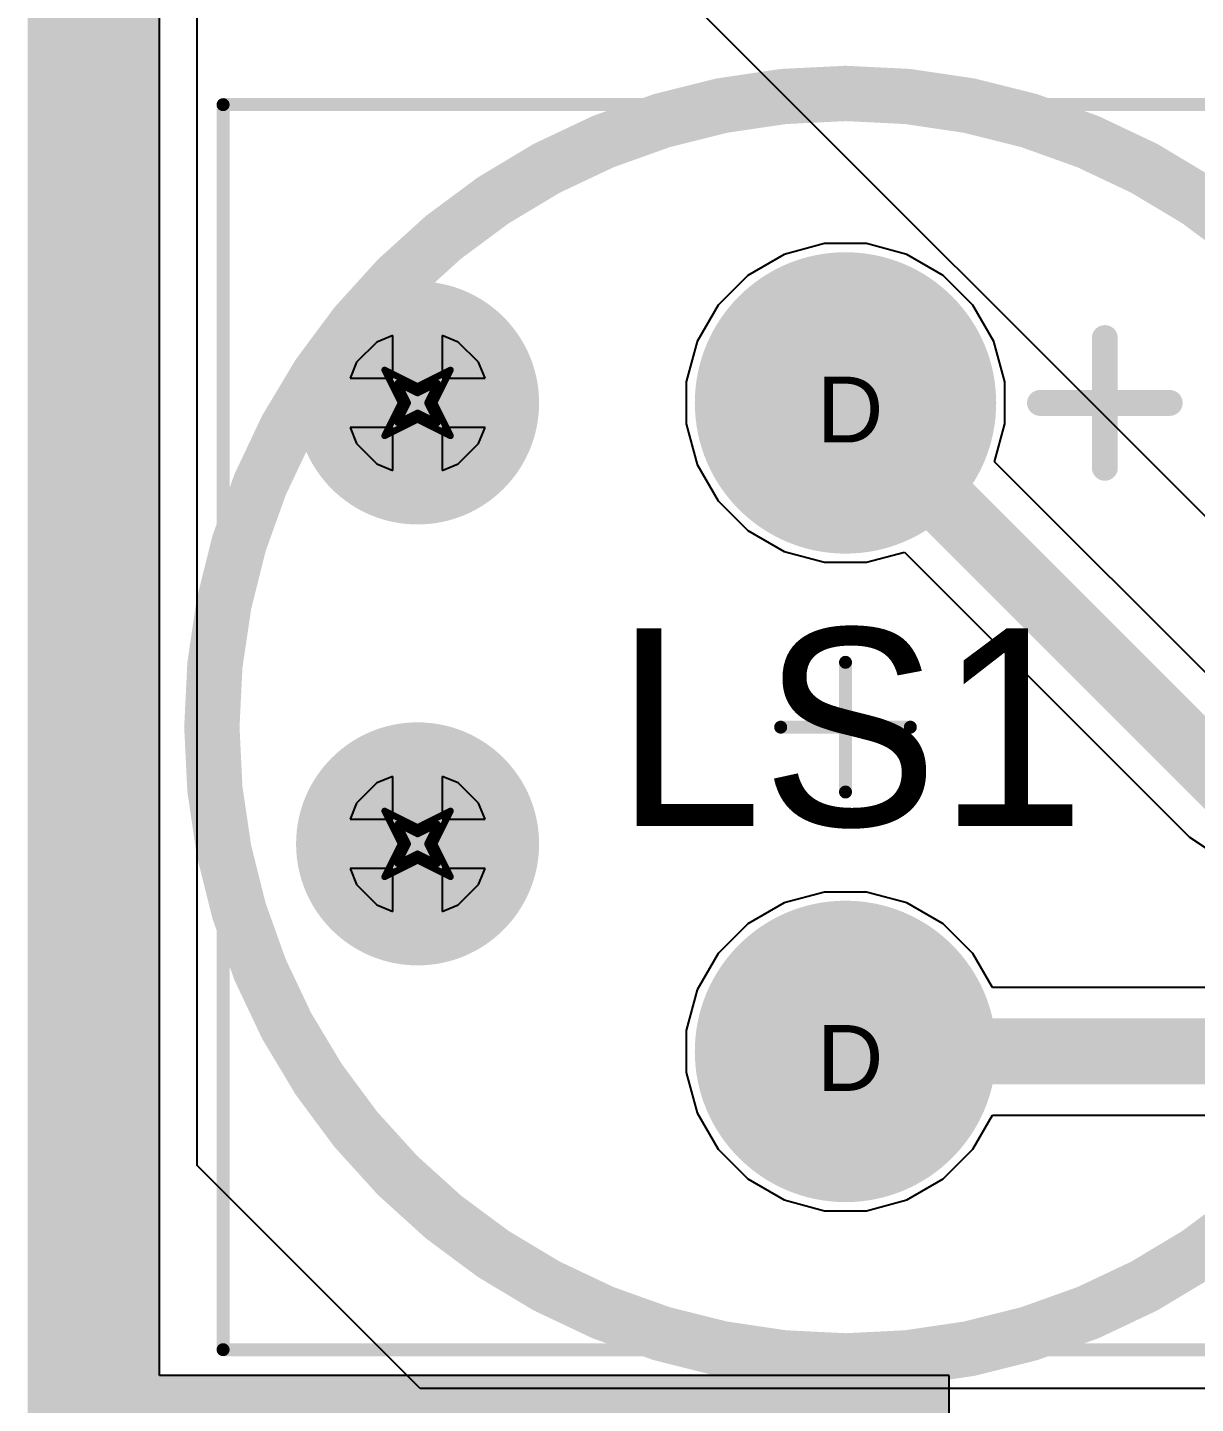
# Model space of a CAD drawing. Header units: millimetres. Extents: x -0.2 to 11.1, y -5.4 to 4.7.
# Drawn here: x -0.02 to 0.3346, y 0.9758 to 1.3935 of the extents above; entities that cross this region are included whole.
import ezdxf

# ---------------------------------------------------------------- set-up
doc = ezdxf.new("R2010")
doc.units = ezdxf.units.MM
doc.header["$MEASUREMENT"] = 0
for name, color, linetype in [('BottomLayer', 5, 'Continuous'), ('BottomSolder', 6, 'Continuous'), ('DrillDrawing', 1, 'Continuous'), ('InternalPlane1', 76, 'Continuous'), ('InternalPlane2', 16, 'Continuous'), ('KeepOutLayer', 6, 'Continuous'), ('Mechanical1', 6, 'Continuous'), ('Mechanical13', 56, 'Continuous'), ('Mechanical3', 76, 'Continuous'), ('Mechanical5', 56, 'Continuous'), ('MultiLayer', 9, 'Continuous'), ('PadHoleLayer', 156, 'Continuous'), ('TopLayer', 1, 'Continuous'), ('TopOverlay', 2, 'Continuous'), ('TopSolder', 216, 'Continuous'), ('ViaHoleLayer', 16, 'Continuous')]:
    doc.layers.add(name, color=color, linetype=linetype)
doc.styles.add('Arial', font='arial.ttf', dxfattribs={"height": 0.2})

# ---------------------------------------------------------------- blocks, each defined once
blk = doc.blocks.new('CMI_9605IC_0580T_62')
at = {"layer": 'BottomLayer'}
h = blk.add_hatch(color=5, dxfattribs=at)
edge = h.paths.add_edge_path()
edge.add_arc((0, 0.09843), 0.03937, 0, 360)
h = blk.add_hatch(color=5, dxfattribs=at)
edge = h.paths.add_edge_path()
edge.add_arc((0, -0.09843), 0.03937, 0, 360)
at = {"layer": 'BottomSolder'}
h = blk.add_hatch(color=6, dxfattribs=at)
edge = h.paths.add_edge_path()
edge.add_arc((0, 0.09843), 0.04134, 0, 360)
h = blk.add_hatch(color=6, dxfattribs=at)
edge = h.paths.add_edge_path()
edge.add_arc((0, -0.09843), 0.04134, 0, 360)
at = {"layer": 'InternalPlane1'}
h = blk.add_hatch(color=76, dxfattribs=at)
edge = h.paths.add_edge_path()
edge.add_arc((0, 0.09843), 0.04575, 0, 360)
h = blk.add_hatch(color=76, dxfattribs=at)
edge = h.paths.add_edge_path()
edge.add_arc((0, -0.09843), 0.04575, 0, 360)
at = {"layer": 'InternalPlane2'}
h = blk.add_hatch(color=16, dxfattribs=at)
edge = h.paths.add_edge_path()
edge.add_arc((0, 0.09843), 0.04575, 0, 360)
h = blk.add_hatch(color=16, dxfattribs=at)
edge = h.paths.add_edge_path()
edge.add_arc((0, -0.09843), 0.04575, 0, 360)
at = {"layer": 'MultiLayer'}
h = blk.add_hatch(color=9, dxfattribs=at)
edge = h.paths.add_edge_path()
edge.add_arc((0, 0.09843), 0.03937, 0, 360)
h = blk.add_hatch(color=9, dxfattribs=at)
edge = h.paths.add_edge_path()
edge.add_arc((0, -0.09843), 0.03937, 0, 360)
at = {"layer": 'PadHoleLayer'}
h = blk.add_hatch(color=156, dxfattribs=at)
edge = h.paths.add_edge_path()
edge.add_arc((0, 0.09843), 0.01575, 0, 360)
h = blk.add_hatch(color=156, dxfattribs=at)
edge = h.paths.add_edge_path()
edge.add_arc((0, -0.09843), 0.01575, 0, 360)
at = {"layer": 'TopLayer'}
h = blk.add_hatch(color=1, dxfattribs=at)
edge = h.paths.add_edge_path()
edge.add_arc((0, 0.09843), 0.03937, 0, 360)
h = blk.add_hatch(color=1, dxfattribs=at)
edge = h.paths.add_edge_path()
edge.add_arc((0, -0.09843), 0.03937, 0, 360)
at = {"layer": 'TopSolder'}
h = blk.add_hatch(color=216, dxfattribs=at)
edge = h.paths.add_edge_path()
edge.add_arc((0, 0.09843), 0.04134, 0, 360)
h = blk.add_hatch(color=216, dxfattribs=at)
edge = h.paths.add_edge_path()
edge.add_arc((0, -0.09843), 0.04134, 0, 360)
at = {"layer": 'Mechanical1', "const_width": 0.00394}
for points in [[(-0.18898, -0.18898), (-0.18898, 0.18898)], [(-0.18898, 0.18898), (0.18898, 0.18898)], [(0.18898, -0.18898), (0.18898, 0.18898)], [(-0.18898, -0.18898), (0.18898, -0.18898)]]:
    blk.add_lwpolyline(points, dxfattribs=at)
at = {"layer": 'Mechanical1', "const_width": 0.00197}
for points in [[(-0.18996, 0.18898, 1), (-0.18799, 0.18898, 1)], [(-0.18996, 0.18898, 1), (-0.18799, 0.18898, 1)], [(0.18799, 0.18898, 1), (0.18996, 0.18898, 1)], [(0.18799, 0.18898, 1), (0.18996, 0.18898, 1)], [(-0.18996, -0.18898, 1), (-0.18799, -0.18898, 1)], [(-0.18996, -0.18898, 1), (-0.18799, -0.18898, 1)], [(0.18799, -0.18898, 1), (0.18996, -0.18898, 1)], [(0.18799, -0.18898, 1), (0.18996, -0.18898, 1)]]:
    blk.add_lwpolyline(points, format="xyb", close=True, dxfattribs=at)
at = {"layer": 'Mechanical3'}
for points, const_width in [([(0.18898, 0, 1), (-0.18898, 0, 1)], 0.01), ([(-0.00098, 0.01969, 1), (0.00098, 0.01969, 1)], 0.00197), ([(-0.19148, 0, 1), (-0.18648, 0, 1)], 0.005), ([(0.18648, 0, 1), (0.19148, 0, 1)], 0.005), ([(-0.02067, 0, 1), (-0.0187, 0, 1)], 0.00197), ([(0.0187, 0, 1), (0.02067, 0, 1)], 0.00197), ([(-0.00098, -0.01969, 1), (0.00098, -0.01969, 1)], 0.00197)]:
    blk.add_lwpolyline(points, format="xyb", close=True, dxfattribs=dict(at, const_width=const_width))
at = {"layer": 'Mechanical3', "const_width": 0.00394}
for points in [[(0, -0.01969), (0, 0.01969)], [(-0.01969, 0), (0.01969, 0)]]:
    blk.add_lwpolyline(points, dxfattribs=at)
at = {"layer": 'Mechanical5'}
for points, const_width in [([(0.18898, 0, 1), (-0.18898, 0, 1)], 0.01), ([(-0.19148, 0, 1), (-0.18648, 0, 1)], 0.005), ([(0.18648, 0, 1), (0.19148, 0, 1)], 0.005)]:
    blk.add_lwpolyline(points, format="xyb", close=True, dxfattribs=dict(at, const_width=const_width))
at = {"layer": 'TopOverlay'}
for points, const_width in [([(0.19685, 0, 1), (-0.19685, 0, 1)], 0.00787), ([(0.07677, 0.11811, 1), (0.08071, 0.11811, 1)], 0.00394), ([(0.05709, 0.09843, 1), (0.06102, 0.09843, 1)], 0.00394), ([(0.09646, 0.09843, 1), (0.10039, 0.09843, 1)], 0.00394), ([(0.07677, 0.07874, 1), (0.08071, 0.07874, 1)], 0.00394), ([(-0.19882, 0, 1), (-0.19488, 0, 1)], 0.00394), ([(0.19488, 0, 1), (0.19882, 0, 1)], 0.00394)]:
    blk.add_lwpolyline(points, format="xyb", close=True, dxfattribs=dict(at, const_width=const_width))
at = {"layer": 'TopOverlay', "const_width": 0.00787}
for points in [[(0.07874, 0.07874), (0.07874, 0.11811)], [(0.05906, 0.09843), (0.09843, 0.09843)]]:
    blk.add_lwpolyline(points, dxfattribs=at)
at = {"layer": 'Mechanical5'}
blk.add_text('LS1', height=0.06, dxfattribs=at).set_placement((-0.06998, -0.02999))

msp = doc.modelspace()

# ---------------------------------------------------------------- hatches: boundary and pattern name
at = {"layer": 'BottomLayer'}
h = msp.add_hatch(color=5, dxfattribs=at)
edge = h.paths.add_edge_path()
edge.add_arc((0.09843, 1.27953), 0.01181, 0, 360)
h = msp.add_hatch(color=5, dxfattribs=at)
edge = h.paths.add_edge_path()
edge.add_arc((0.09843, 1.14567), 0.01181, 0, 360)
at = {"layer": 'InternalPlane1'}
msp.add_hatch(color=76, dxfattribs=at).paths.add_polyline_path([(0, 0.22047), (0.25984, 0.22047), (0.25984, 0.98425), (0, 0.98425)])
at = {"layer": 'InternalPlane2'}
h = msp.add_hatch(color=16, dxfattribs=at)
edge = h.paths.add_edge_path()
edge.add_arc((0.09843, 1.27953), 0.03689, 0, 360)
h = msp.add_hatch(color=16, dxfattribs=at)
edge = h.paths.add_edge_path()
edge.add_arc((0.09843, 1.14567), 0.03689, 0, 360)
msp.add_hatch(color=16, dxfattribs=at).paths.add_polyline_path([(0, 0.22047), (0.25984, 0.22047), (0.25984, 0.98425), (0, 0.98425)])
at = {"layer": 'TopLayer'}
h = msp.add_hatch(color=1, dxfattribs=at)
edge = h.paths.add_edge_path()
edge.add_arc((0.09843, 1.27953), 0.01181, 0, 360)
h = msp.add_hatch(color=1, dxfattribs=at)
edge = h.paths.add_edge_path()
edge.add_arc((0.09843, 1.14567), 0.01181, 0, 360)
at = {"layer": 'ViaHoleLayer'}
h = msp.add_hatch(color=16, dxfattribs=at)
edge = h.paths.add_edge_path()
edge.add_arc((0.09843, 1.27953), 0.00689, 0, 360)
h = msp.add_hatch(color=16, dxfattribs=at)
edge = h.paths.add_edge_path()
edge.add_arc((0.09843, 1.14567), 0.00689, 0, 360)

# ---------------------------------------------------------------- linework, layer by layer
at = {"layer": 'BottomLayer'}
msp.add_line((0.45531, 1.12737), (0.03937, 1.54331), dxfattribs=at)
at = {"layer": 'DrillDrawing', "const_width": 0.002}
for points in [[(0.08843, 1.28953), (0.09843, 1.28453)], [(0.08843, 1.28953), (0.09343, 1.27953)], [(0.09843, 1.28453), (0.10843, 1.28953)], [(0.10343, 1.27953), (0.10843, 1.28953)], [(0.09243, 1.28553), (0.09843, 1.28253)], [(0.09243, 1.28553), (0.09543, 1.27953)], [(0.09843, 1.28253), (0.10443, 1.28553)], [(0.10143, 1.27953), (0.10443, 1.28553)], [(0.08843, 1.26953), (0.09343, 1.27953)], [(0.09243, 1.27353), (0.09543, 1.27953)], [(0.10143, 1.27953), (0.10443, 1.27353)], [(0.10343, 1.27953), (0.10843, 1.26953)], [(0.08843, 1.26953), (0.09843, 1.27453)], [(0.09243, 1.27353), (0.09843, 1.27653)], [(0.09843, 1.27653), (0.10443, 1.27353)], [(0.09843, 1.27453), (0.10843, 1.26953)], [(0.08843, 1.15567), (0.09843, 1.15067)], [(0.08843, 1.15567), (0.09343, 1.14567)], [(0.09843, 1.15067), (0.10843, 1.15567)], [(0.10343, 1.14567), (0.10843, 1.15567)], [(0.09243, 1.15167), (0.09843, 1.14867)], [(0.09243, 1.15167), (0.09543, 1.14567)], [(0.09843, 1.14867), (0.10443, 1.15167)], [(0.10143, 1.14567), (0.10443, 1.15167)], [(0.08843, 1.13567), (0.09343, 1.14567)], [(0.09243, 1.13967), (0.09543, 1.14567)], [(0.10143, 1.14567), (0.10443, 1.13967)], [(0.10343, 1.14567), (0.10843, 1.13567)], [(0.08843, 1.13567), (0.09843, 1.14067)], [(0.09243, 1.13967), (0.09843, 1.14267)], [(0.09843, 1.14267), (0.10443, 1.13967)], [(0.09843, 1.14067), (0.10843, 1.13567)]]:
    msp.add_lwpolyline(points, dxfattribs=at)
at = {"layer": 'DrillDrawing', "const_width": 0.001}
for points in [[(0.08793, 1.28953, 1), (0.08893, 1.28953, 1)], [(0.08793, 1.28953, 1), (0.08893, 1.28953, 1)], [(0.10793, 1.28953, 1), (0.10893, 1.28953, 1)], [(0.10793, 1.28953, 1), (0.10893, 1.28953, 1)], [(0.09193, 1.28553, 1), (0.09293, 1.28553, 1)], [(0.09193, 1.28553, 1), (0.09293, 1.28553, 1)], [(0.09793, 1.28453, 1), (0.09893, 1.28453, 1)], [(0.09793, 1.28453, 1), (0.09893, 1.28453, 1)], [(0.09793, 1.28253, 1), (0.09893, 1.28253, 1)], [(0.09793, 1.28253, 1), (0.09893, 1.28253, 1)], [(0.10393, 1.28553, 1), (0.10493, 1.28553, 1)], [(0.10393, 1.28553, 1), (0.10493, 1.28553, 1)], [(0.09293, 1.27953, 1), (0.09393, 1.27953, 1)], [(0.09293, 1.27953, 1), (0.09393, 1.27953, 1)], [(0.09493, 1.27953, 1), (0.09593, 1.27953, 1)], [(0.09493, 1.27953, 1), (0.09593, 1.27953, 1)], [(0.10093, 1.27953, 1), (0.10193, 1.27953, 1)], [(0.10093, 1.27953, 1), (0.10193, 1.27953, 1)], [(0.10293, 1.27953, 1), (0.10393, 1.27953, 1)], [(0.10293, 1.27953, 1), (0.10393, 1.27953, 1)], [(0.09193, 1.27353, 1), (0.09293, 1.27353, 1)], [(0.09193, 1.27353, 1), (0.09293, 1.27353, 1)], [(0.09793, 1.27653, 1), (0.09893, 1.27653, 1)], [(0.09793, 1.27653, 1), (0.09893, 1.27653, 1)], [(0.09793, 1.27453, 1), (0.09893, 1.27453, 1)], [(0.09793, 1.27453, 1), (0.09893, 1.27453, 1)], [(0.10393, 1.27353, 1), (0.10493, 1.27353, 1)], [(0.10393, 1.27353, 1), (0.10493, 1.27353, 1)], [(0.08793, 1.26953, 1), (0.08893, 1.26953, 1)], [(0.08793, 1.26953, 1), (0.08893, 1.26953, 1)], [(0.10793, 1.26953, 1), (0.10893, 1.26953, 1)], [(0.10793, 1.26953, 1), (0.10893, 1.26953, 1)], [(0.08793, 1.15567, 1), (0.08893, 1.15567, 1)], [(0.08793, 1.15567, 1), (0.08893, 1.15567, 1)], [(0.10793, 1.15567, 1), (0.10893, 1.15567, 1)], [(0.10793, 1.15567, 1), (0.10893, 1.15567, 1)], [(0.09193, 1.15167, 1), (0.09293, 1.15167, 1)], [(0.09193, 1.15167, 1), (0.09293, 1.15167, 1)], [(0.09793, 1.15067, 1), (0.09893, 1.15067, 1)], [(0.09793, 1.15067, 1), (0.09893, 1.15067, 1)], [(0.09793, 1.14867, 1), (0.09893, 1.14867, 1)], [(0.09793, 1.14867, 1), (0.09893, 1.14867, 1)], [(0.10393, 1.15167, 1), (0.10493, 1.15167, 1)], [(0.10393, 1.15167, 1), (0.10493, 1.15167, 1)], [(0.09293, 1.14567, 1), (0.09393, 1.14567, 1)], [(0.09293, 1.14567, 1), (0.09393, 1.14567, 1)], [(0.09493, 1.14567, 1), (0.09593, 1.14567, 1)], [(0.09493, 1.14567, 1), (0.09593, 1.14567, 1)], [(0.10093, 1.14567, 1), (0.10193, 1.14567, 1)], [(0.10093, 1.14567, 1), (0.10193, 1.14567, 1)], [(0.10293, 1.14567, 1), (0.10393, 1.14567, 1)], [(0.10293, 1.14567, 1), (0.10393, 1.14567, 1)], [(0.09193, 1.13967, 1), (0.09293, 1.13967, 1)], [(0.09193, 1.13967, 1), (0.09293, 1.13967, 1)], [(0.09793, 1.14267, 1), (0.09893, 1.14267, 1)], [(0.09793, 1.14267, 1), (0.09893, 1.14267, 1)], [(0.09793, 1.14067, 1), (0.09893, 1.14067, 1)], [(0.09793, 1.14067, 1), (0.09893, 1.14067, 1)], [(0.10393, 1.13967, 1), (0.10493, 1.13967, 1)], [(0.10393, 1.13967, 1), (0.10493, 1.13967, 1)], [(0.08793, 1.13567, 1), (0.08893, 1.13567, 1)], [(0.08793, 1.13567, 1), (0.08893, 1.13567, 1)], [(0.10793, 1.13567, 1), (0.10893, 1.13567, 1)], [(0.10793, 1.13567, 1), (0.10893, 1.13567, 1)]]:
    msp.add_lwpolyline(points, format="xyb", close=True, dxfattribs=at)
at = {"layer": 'InternalPlane1'}
for p, q in [((0.0201, 0.98425), (0.0201, 2.87795)), ((0.25984, 0.98425), (0.0201, 0.98425)), ((0.25984, 0.22047), (0.25984, 0.98425))]:
    msp.add_line(p, q, dxfattribs=at)
at = {"layer": 'InternalPlane1', "const_width": 0.04}
msp.add_lwpolyline([(0, 0), (0, 3.6063)], dxfattribs=at)
at = {"layer": 'InternalPlane1', "const_width": 0.01}
for points in [[(0.08923, 1.3048, -0.176327), (0.10762, 1.3048)], [(0.07316, 1.27033, -0.176327), (0.07316, 1.28872)], [(0.12369, 1.28872, -0.176327), (0.12369, 1.27033)], [(0.10762, 1.25426, -0.176327), (0.08923, 1.25426)], [(0.08923, 1.17094, -0.176327), (0.10762, 1.17094)], [(0.07316, 1.13647, -0.176327), (0.07316, 1.15487)], [(0.12369, 1.15487, -0.176327), (0.12369, 1.13647)], [(0.10762, 1.1204, -0.176327), (0.08923, 1.1204)]]:
    msp.add_lwpolyline(points, format="xyb", dxfattribs=at)
at = {"layer": 'InternalPlane1', "const_width": 0.005}
for points in [[(0.08673, 1.3048, 1), (0.09173, 1.3048, 1)], [(0.10512, 1.3048, 1), (0.11012, 1.3048, 1)], [(0.07066, 1.28872, 1), (0.07566, 1.28872, 1)], [(0.12119, 1.28872, 1), (0.12619, 1.28872, 1)], [(0.07066, 1.27033, 1), (0.07566, 1.27033, 1)], [(0.12119, 1.27033, 1), (0.12619, 1.27033, 1)], [(0.08673, 1.25426, 1), (0.09173, 1.25426, 1)], [(0.10512, 1.25426, 1), (0.11012, 1.25426, 1)], [(0.08673, 1.17094, 1), (0.09173, 1.17094, 1)], [(0.10512, 1.17094, 1), (0.11012, 1.17094, 1)], [(0.07066, 1.15487, 1), (0.07566, 1.15487, 1)], [(0.12119, 1.15487, 1), (0.12619, 1.15487, 1)], [(0.07066, 1.13647, 1), (0.07566, 1.13647, 1)], [(0.12119, 1.13647, 1), (0.12619, 1.13647, 1)], [(0.08673, 1.1204, 1), (0.09173, 1.1204, 1)], [(0.10512, 1.1204, 1), (0.11012, 1.1204, 1)]]:
    msp.add_lwpolyline(points, format="xyb", close=True, dxfattribs=at)
at = {"layer": 'InternalPlane2'}
for p, q in [((0.0201, 0.98425), (0.0201, 2.87795)), ((0.25984, 0.98425), (0.0201, 0.98425)), ((0.25984, 0.22047), (0.25984, 0.98425))]:
    msp.add_line(p, q, dxfattribs=at)
at = {"layer": 'InternalPlane2', "const_width": 0.04}
msp.add_lwpolyline([(0, 0), (0, 3.6063)], dxfattribs=at)
at = {"layer": 'KeepOutLayer', "const_width": 0.01}
msp.add_lwpolyline([(0, 0), (0, 3.6063)], dxfattribs=at)
at = {"layer": 'Mechanical13', "const_width": 0.016}
msp.add_lwpolyline([(-0.00787, 0.94882), (-0.00787, 3.61417)], dxfattribs=at)
at = {"layer": 'TopLayer'}
for p, q in [((0.0315, 1.04806), (0.0315, 2.81021)), ((0.20968, 1.3246), (0.19865, 1.31823)), ((0.22198, 1.3279), (0.20968, 1.3246)), ((0.23471, 1.3279), (0.22198, 1.3279)), ((0.24702, 1.3246), (0.23471, 1.3279)), ((0.25805, 1.31823), (0.24702, 1.3246)), ((0.19865, 1.31823), (0.18964, 1.30923)), ((0.26705, 1.30923), (0.25805, 1.31823)), ((0.18964, 1.30923), (0.18327, 1.2982)), ((0.27342, 1.2982), (0.26705, 1.30923)), ((0.09093, 1.30003), (0.08607, 1.29802)), ((0.09093, 1.28703), (0.09093, 1.30003)), ((0.11078, 1.29802), (0.10593, 1.30003)), ((0.10593, 1.30003), (0.10593, 1.28703)), ((0.08607, 1.29802), (0.07993, 1.29188)), ((0.11692, 1.29188), (0.11078, 1.29802)), ((0.18327, 1.2982), (0.17998, 1.2859)), ((0.27672, 1.2859), (0.27342, 1.2982)), ((0.07993, 1.29188), (0.07792, 1.28703)), ((0.11893, 1.28703), (0.11692, 1.29188)), ((0.07792, 1.28703), (0.09093, 1.28703)), ((0.10593, 1.28703), (0.11893, 1.28703)), ((0.17998, 1.2859), (0.17998, 1.27316)), ((0.27672, 1.27316), (0.27672, 1.2859)), ((0.09093, 1.27203), (0.07792, 1.27203)), ((0.07792, 1.27203), (0.07993, 1.26717)), ((0.09093, 1.25903), (0.09093, 1.27203)), ((0.11893, 1.27203), (0.10593, 1.27203)), ((0.10593, 1.27203), (0.10593, 1.25903)), ((0.11692, 1.26717), (0.11893, 1.27203)), ((0.17998, 1.27316), (0.18327, 1.26086)), ((0.27363, 1.26164), (0.27672, 1.27316)), ((0.07993, 1.26717), (0.08607, 1.26104)), ((0.11078, 1.26104), (0.11692, 1.26717)), ((0.35448, 1.18079), (0.27363, 1.26164)), ((0.08607, 1.26104), (0.09093, 1.25903)), ((0.10593, 1.25903), (0.11078, 1.26104)), ((0.18327, 1.26086), (0.18964, 1.24983)), ((0.18964, 1.24983), (0.19865, 1.24082)), ((0.19865, 1.24082), (0.20968, 1.23445)), ((0.20968, 1.23445), (0.22198, 1.23116)), ((0.23471, 1.23116), (0.24623, 1.23424)), ((0.24623, 1.23424), (0.33276, 1.14772)), ((0.22198, 1.23116), (0.23471, 1.23116)), ((0.09093, 1.16617), (0.08607, 1.16416)), ((0.09093, 1.15317), (0.09093, 1.16617)), ((0.11078, 1.16416), (0.10593, 1.16617)), ((0.10593, 1.16617), (0.10593, 1.15317)), ((0.08607, 1.16416), (0.07993, 1.15802)), ((0.11692, 1.15802), (0.11078, 1.16416)), ((0.07993, 1.15802), (0.07792, 1.15317)), ((0.11893, 1.15317), (0.11692, 1.15802)), ((0.07792, 1.15317), (0.09093, 1.15317)), ((0.10593, 1.15317), (0.11893, 1.15317)), ((0.33276, 1.14772), (0.33904, 1.14352)), ((0.09093, 1.13817), (0.07792, 1.13817)), ((0.07792, 1.13817), (0.07993, 1.13331)), ((0.09093, 1.12517), (0.09093, 1.13817)), ((0.11893, 1.13817), (0.10593, 1.13817)), ((0.10593, 1.13817), (0.10593, 1.12517)), ((0.11692, 1.13331), (0.11893, 1.13817)), ((0.07993, 1.13331), (0.08607, 1.12718)), ((0.11078, 1.12718), (0.11692, 1.13331)), ((0.22198, 1.13105), (0.20968, 1.12775)), ((0.23471, 1.13105), (0.22198, 1.13105)), ((0.24702, 1.12775), (0.23471, 1.13105)), ((0.08607, 1.12718), (0.09093, 1.12517)), ((0.10593, 1.12517), (0.11078, 1.12718)), ((0.20968, 1.12775), (0.19865, 1.12138)), ((0.25805, 1.12138), (0.24702, 1.12775)), ((0.19865, 1.12138), (0.18964, 1.11238)), ((0.26705, 1.11238), (0.25805, 1.12138)), ((0.18964, 1.11238), (0.18327, 1.10135)), ((0.27302, 1.10205), (0.26705, 1.11238)), ((0.18327, 1.10135), (0.17998, 1.08905)), ((0.34646, 1.10205), (0.27302, 1.10205)), ((0.17998, 1.08905), (0.17998, 1.07631)), ((0.17998, 1.07631), (0.18327, 1.06401)), ((0.18327, 1.06401), (0.18964, 1.05298)), ((0.26705, 1.05298), (0.27302, 1.0633)), ((0.27302, 1.0633), (0.33843, 1.0633)), ((0.18964, 1.05298), (0.19865, 1.04397)), ((0.25805, 1.04397), (0.26705, 1.05298)), ((0.09924, 0.98032), (0.0315, 1.04806)), ((0.19865, 1.04397), (0.20968, 1.0376)), ((0.24702, 1.0376), (0.25805, 1.04397)), ((0.20968, 1.0376), (0.22198, 1.03431)), ((0.23471, 1.03431), (0.24702, 1.0376)), ((0.22198, 1.03431), (0.23471, 1.03431)), ((0.81802, 0.98032), (0.09924, 0.98032))]:
    msp.add_line(p, q, dxfattribs=at)
at = {"layer": 'TopLayer', "const_width": 0.02}
for points in [[(0.22835, 1.27953), (0.34646, 1.16142)], [(0.22835, 1.08268), (0.34646, 1.08268)]]:
    msp.add_lwpolyline(points, dxfattribs=at)
at = {"layer": 'TopLayer', "const_width": 0.01}
for points in [[(0.22335, 1.27953, 1), (0.23335, 1.27953, 1)], [(0.22335, 1.08268, 1), (0.23335, 1.08268, 1)]]:
    msp.add_lwpolyline(points, format="xyb", close=True, dxfattribs=at)

# ---------------------------------------------------------------- block references
msp.add_blockref('CMI_9605IC_0580T_62', (0.22835, 1.1811))

# ---------------------------------------------------------------- texts
at = {"layer": 'DrillDrawing', "style": 'Arial'}
for p in [(0.21968, 1.26753), (0.21968, 1.07068)]:
    msp.add_text('D', height=0.02, dxfattribs=at).set_placement(p)

doc.saveas('drawing.dxf')
